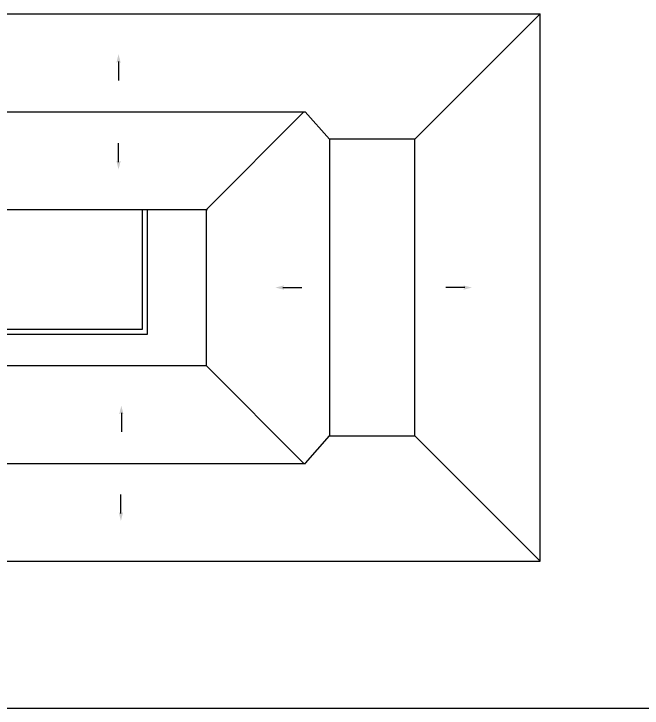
# Model space of a CAD drawing. Header units: metres. Extents: x -232 to 581, y 30 to 789.
# Drawn here: x 353.48 to 378.51, y 374.67 to 402.32 of the extents above; entities that cross this region are included whole.
import ezdxf

# ---------------------------------------------------------------- set-up
doc = ezdxf.new("R2010")
doc.units = ezdxf.units.M
doc.layers.add('_electricos-Leyenda', color=7, linetype='Continuous')

# ---------------------------------------------------------------- blocks, each defined once
blk = doc.blocks.new('za_arrw5')
at = {"lineweight": 13}
for points in [[(-1, 0.25), (0, 0), (-0.833, 0)], [(-1, -0.25), (0, 0), (-0.833, 0)]]:
    blk.add_solid(points, dxfattribs=at)
blk = doc.blocks.new('TECHO ARQ 20.03')
at = {"layer": '_electricos-Leyenda', "color": 30, "true_color": 0xf8991e}
for p, q in [((215.48, 123.715), (219.58, 119.615)), ((223.33, 123.715), (251.33, 123.715)), ((223.33, 123.715), (227.23, 119.815)), ((223.33, 123.715), (223.33, 115.915)), ((251.33, 123.715), (246.341, 118.726)), ((251.33, 101.915), (251.33, 123.715)), ((223.33, 121.765), (221.18, 119.615)), ((234.542, 121.821), (234.542, 121.066)), ((220.392, 121.521), (220.392, 120.766)), ((223.33, 115.915), (227.23, 119.815)), ((224.981, 119.815), (225.737, 119.815)), ((227.23, 119.815), (241.98, 119.815)), ((238.027, 115.915), (241.927, 119.815)), ((241.98, 119.815), (242.946, 118.726)), ((215.48, 115.515), (219.58, 119.615)), ((217.001, 119.602), (217.756, 119.602)), ((219.58, 119.615), (221.18, 119.615)), ((223.33, 117.465), (221.18, 119.615)), ((222.938, 119.515), (222.182, 119.515)), ((217.58, 115.515), (220.73, 118.665)), ((223.33, 116.065), (220.73, 118.665)), ((220.73, 106.965), (220.73, 118.665)), ((234.542, 117.809), (234.542, 118.564)), ((238.08, 115.915), (223.33, 115.915)), ((223.88, 115.515), (223.48, 115.915)), ((225.28, 115.515), (224.88, 115.915)), ((225.28, 115.515), (224.88, 115.915)), ((235.482, 115.915), (235.482, 111.145)), ((235.682, 115.915), (235.681, 110.945)), ((238.027, 115.915), (238.027, 109.715)), ((217.58, 115.515), (217.58, 110.115)), ((223.88, 115.515), (223.88, 110.115)), ((218.875, 112.907), (219.63, 112.907)), ((222.786, 112.907), (222.031, 112.907)), ((241.081, 112.815), (241.836, 112.815)), ((248.33, 112.815), (247.575, 112.815)), ((226.703, 111.146), (223.88, 111.147)), ((226.7, 109.72), (226.703, 111.146)), ((235.482, 111.145), (226.703, 111.146)), ((226.702, 110.946), (223.88, 110.947)), ((226.9, 109.72), (226.902, 110.946)), ((235.681, 110.945), (226.902, 110.946)), ((215.48, 110.115), (219.58, 106.015)), ((217.58, 110.115), (220.73, 106.965)), ((223.88, 110.115), (220.73, 106.965)), ((225.28, 110.115), (221.18, 106.015)), ((225.88, 109.715), (225.88, 101.915)), ((225.88, 109.715), (238.027, 109.715)), ((225.88, 109.715), (229.78, 105.815)), ((238.027, 109.715), (241.927, 105.815)), ((234.653, 107.827), (234.653, 107.071)), ((241.986, 105.82), (242.946, 106.904)), ((251.33, 101.915), (246.341, 106.904)), ((215.48, 101.915), (219.58, 106.015)), ((217.001, 106.039), (217.756, 106.039)), ((219.58, 106.015), (221.18, 106.015)), ((225.28, 101.915), (221.18, 106.015)), ((225.88, 101.915), (229.78, 105.815)), ((227.106, 105.734), (227.862, 105.733)), ((229.78, 105.815), (241.986, 105.815)), ((220.392, 104.12), (220.392, 104.875)), ((234.636, 103.814), (234.636, 104.57)), ((225.28, 103.047), (225.88, 103.047)), ((225.28, 102.847), (225.88, 102.847)), ((225.88, 101.915), (251.33, 101.915))]:
    blk.add_line(p, q, dxfattribs=at)
for points in [[(217.58, 115.514), (215.48, 115.515), (215.48, 123.715), (223.33, 123.715)], [(225.28, 115.915), (225.28, 115.515), (223.88, 115.515)], [(223.88, 110.115), (225.28, 110.115), (225.28, 101.926), (215.481, 101.915), (215.48, 110.115), (217.58, 110.115)]]:
    blk.add_lwpolyline(points, dxfattribs=at)
blk.add_lwpolyline([(246.341, 118.726), (242.946, 118.726), (242.946, 106.904), (246.341, 106.904)], close=True, dxfattribs=at)
for p, xscale, yscale, zscale, rotation in [((234.542, 122.112), 0.3491189357928305, 0.3491189357928305, 0.3491189357928305, 90.00273872662001), ((220.392, 121.812), 0.3491189357928305, 0.3491189357928305, 0.3491189357928305, 90.00273872662001), ((224.69, 119.815), -0.3491189357928305, 0.3491189357928305, 0.3491189357928305, 359.99726127338), ((216.71, 119.602), 0.3491189357928307, 0.3491189357928307, 0.3491189357928307, 180.00273872662), ((223.229, 119.515), 0.3491189357928305, 0.3491189357928305, 0.3491189357928305, 0.002738726620007072), ((234.542, 117.518), -0.3491189357928305, 0.3491189357928305, 0.3491189357928305, 89.99726127338003), ((218.584, 112.907), 0.3491189357928307, 0.3491189357928307, 0.3491189357928307, 180.00273872662), ((223.077, 112.907), -0.3491189357928307, 0.3491189357928307, 0.3491189357928305, 179.9972612733706), ((240.79, 112.815), -0.3491189357928305, 0.3491189357928305, 0.3491189357928305, 359.9972612733717), ((248.621, 112.815), 0.3491189357928305, 0.3491189357928305, 0.3491189357928305, 0.002738726620007072), ((234.653, 108.117), 0.3491189357928305, 0.3491189357928305, 0.3491189357928305, 90.00273872662001), ((216.71, 106.039), -0.3491189357928305, 0.3491189357928305, 0.3491189357928305, 359.99726127338), ((226.815, 105.734), -0.3491189357928305, 0.3491189357928305, 0.3491189357928305, 359.99726127338), ((220.392, 103.829), -0.3491189357928305, 0.3491189357928305, 0.3491189357928305, 89.99726127338003), ((234.636, 103.523), -0.3491189357928305, 0.3491189357928305, 0.3491189357928305, 89.99726127338003)]:
    blk.add_blockref('za_arrw5', p, dxfattribs=dict(at, xscale=xscale, yscale=yscale, zscale=zscale, rotation=rotation))

msp = doc.modelspace()

# ---------------------------------------------------------------- linework, layer by layer
at = {"layer": '_electricos-Leyenda'}
msp.add_line((23.375, 374.668), (581.349, 374.668), dxfattribs=at)

# ---------------------------------------------------------------- block references
at = {"color": 1}
msp.add_blockref('TECHO ARQ 20.03', (123.109, 278.601), dxfattribs=at)

doc.saveas('drawing.dxf')
